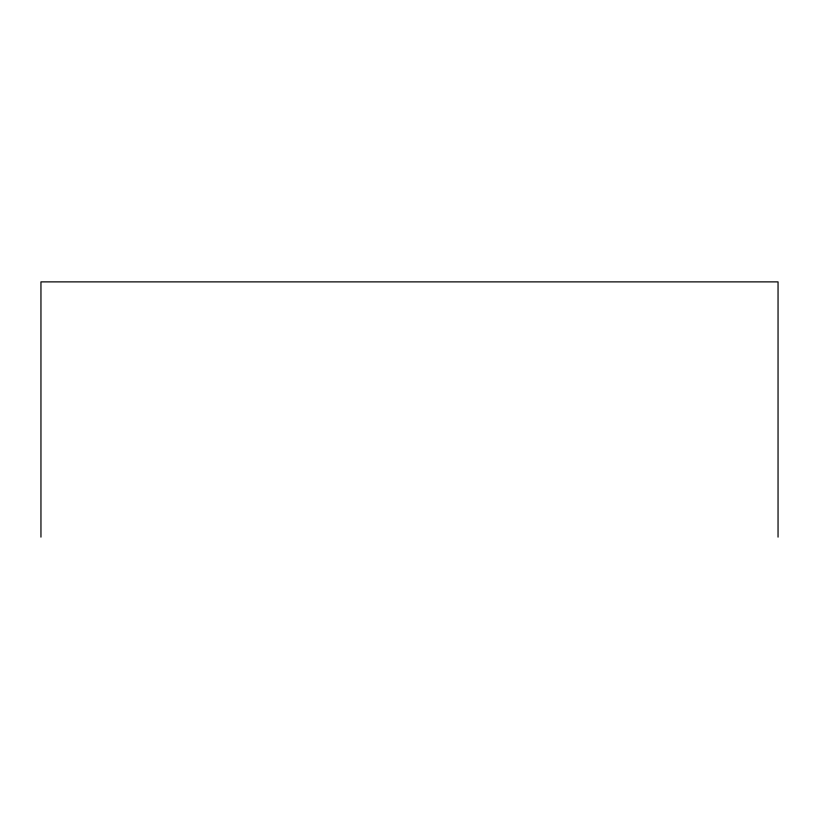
<?xml version="1.0" encoding="UTF-8"?>
<svg xmlns="http://www.w3.org/2000/svg" width="819" height="819" viewBox="0 0 819 819"><rect width="100%" height="100%" fill="white"/><g stroke="black" fill="none" stroke-linecap="round" stroke-linejoin="round"><path stroke-width="1.23" d="M778.05 537.121L778.05 281.879L40.95 281.879L40.95 537.121"/></g></svg>
